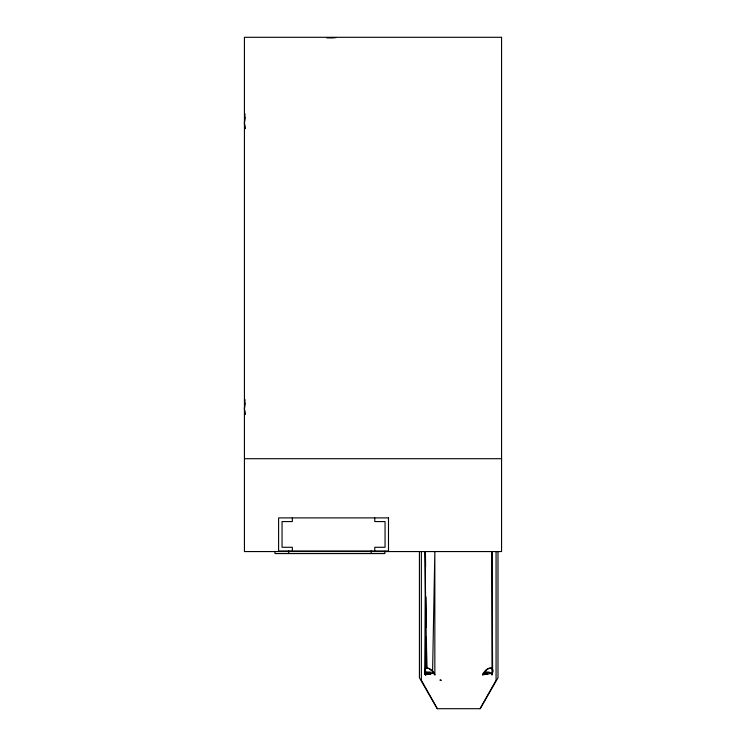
<?xml version="1.0" encoding="UTF-8"?>
<svg xmlns="http://www.w3.org/2000/svg" width="746" height="746" viewBox="0 0 746 746"><rect width="100%" height="100%" fill="white"/><g stroke="black" fill="none" stroke-linecap="round" stroke-linejoin="round"><path stroke-width="1.12" d="M425.593 636.478L425.416 674.869L433.743 673.2L434.843 674.869L434.843 551.564L432.587 671.708L434.843 674.869C432.829 668.332 421.518 663.772 425.416 674.869L425.416 671.372M245.042 113.905L244.436 123.006L245.061 128.788M245.042 399.614L244.436 408.715L245.061 414.487M492.006 674.869C495.792 663.39 484.713 668.761 482.578 674.869L492.388 673.2L492.593 671.708L492.006 551.564L492.006 674.869L492.388 673.2L484.965 671.559L482.578 674.869L484.835 671.708M245.08 117.271L244.436 123.006L245.061 128.536M245.08 402.98L244.436 408.715L245.061 414.235M419.429 551.564L419.429 677.769L437.287 708.7L480.135 708.7L496.071 680.249L496.071 551.564M480.135 708.7L497.992 677.769L497.992 551.564M484.965 671.559C486.485 668.192 493.619 665.721 492.593 671.708M425.593 566.68L425.416 551.564L424.819 671.559L425.416 674.869L424.828 671.708L425.034 673.2L430.358 672.025M489.292 672.165L483.678 673.2L487.875 674.039M326.832 37.673L335.831 37.682M326.673 37.682L333.583 37.692M244.436 458.706L501.564 458.706M425.034 673.2L430.517 674.132M437.287 708.7L421.35 680.249L421.35 551.564M424.847 551.564L426.759 667.875L426.46 642.287M425.938 596.931L426.292 627.172M384.88 551.285L384.88 553.569L274.994 553.569L274.994 551.285M374.753 517.892L374.753 521.566L385.057 521.566L385.057 547.284L374.753 547.284L374.753 550.958M371.144 550.809L371.144 553.569M292.339 517.892L292.339 521.566L282.044 521.566L282.044 547.284L292.339 547.284L292.339 550.958M288.73 550.809L288.73 553.569M424.922 669.703L424.819 671.559L433.743 673.2C432.195 670.924 427.216 665.115 424.922 669.703M501.564 37.3L244.436 37.3L244.436 551.564L501.564 551.564L501.564 37.3M388.489 517.892L278.603 517.892L278.603 550.958L388.489 550.958L388.489 517.892M441.082 680.249L440.103 680.082L441.082 680.249"/></g></svg>
